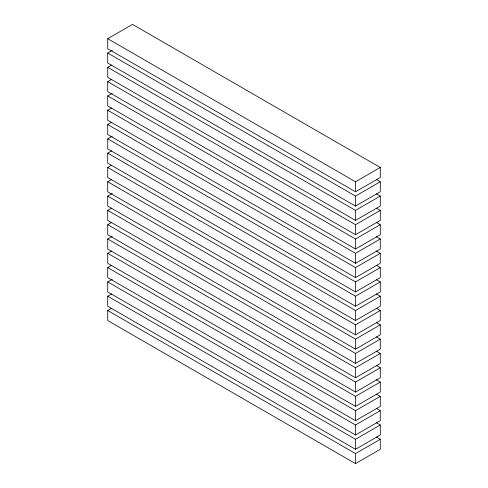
<?xml version="1.0" encoding="UTF-8"?>
<svg xmlns="http://www.w3.org/2000/svg" width="488" height="488" viewBox="0 0 488 488"><rect width="100%" height="100%" fill="white"/><g stroke="black" fill="none" stroke-linecap="round" stroke-linejoin="round"><path stroke-width="0.73" d="M107.714 38.705L132.492 24.4L380.286 167.463L380.286 177.473L355.508 191.784L107.714 48.721L107.714 38.705L355.508 181.768L380.286 167.463M376.413 179.529L380.286 181.768L380.286 191.784L355.508 206.089L107.714 63.025L107.714 53.015L112.283 50.38M376.413 193.84L380.286 196.072L380.286 206.089L355.508 220.393L107.714 77.336L107.714 67.32L111.63 65.063M376.413 208.144L380.286 210.377L380.286 220.393L355.508 234.697L107.714 91.64L107.714 81.624L111.63 79.367M376.413 222.449L380.286 224.687L380.286 234.697L355.508 249.008L107.714 105.945L107.714 95.929L112.283 93.293M376.413 236.759L380.286 238.992L380.286 249.008L355.508 263.313L107.714 120.249L107.714 110.239L111.63 107.976M376.413 251.064L380.286 253.296L380.286 263.313L355.508 277.617L107.714 134.56L107.714 124.544L111.63 122.287M376.413 265.368L380.286 267.607L380.286 277.617L355.508 291.928L107.714 148.864L107.714 138.848L112.283 136.213M376.413 279.673L380.286 281.911L380.286 291.928L355.508 306.232L107.714 163.169L107.714 153.159L111.63 150.896M376.413 293.983L380.286 296.216L380.286 306.232L355.508 320.537L107.714 177.48L107.714 167.463L111.63 165.206M376.413 308.288L380.286 310.521L380.286 320.537L355.508 334.841L107.714 191.784L107.714 181.768L111.63 179.511M376.413 322.592L380.286 324.831L380.286 334.841L355.508 349.152L107.714 206.089L107.714 196.072L112.283 193.437M376.413 336.903L380.286 339.136L380.286 349.152L355.508 363.456L107.714 220.393L107.714 210.383L111.63 208.12M376.413 351.207L380.286 353.44L380.286 363.456L355.508 377.761L107.714 234.704L107.714 224.687L111.63 222.43M376.413 365.512L380.286 367.751L380.286 377.761L355.508 392.071L107.714 249.008L107.714 238.992L112.283 236.357M376.413 379.816L380.286 382.055L380.286 392.071L355.508 406.376L107.714 263.313L107.714 253.302L111.63 251.039M376.413 394.127L380.286 396.36L380.286 406.376L355.508 420.68L107.714 277.623L107.714 267.607L111.63 265.35M376.413 408.432L380.286 410.664L380.286 420.68L355.508 434.985L107.714 291.928L107.714 281.911L112.283 279.276M376.413 422.736L380.286 424.975L380.286 434.985L355.508 449.295L107.714 306.232L107.714 296.216L111.63 293.959M376.413 437.047L380.286 439.279L380.286 449.295L355.508 463.6L107.714 320.537L107.714 310.527L111.63 308.264M107.714 53.015L355.508 196.072L380.286 181.768M107.714 67.32L355.508 210.377L380.286 196.072M107.714 81.624L355.508 224.687L380.286 210.377M107.714 95.929L355.508 238.992L380.286 224.687M107.714 110.239L355.508 253.296L380.286 238.992M107.714 124.544L355.508 267.607L380.286 253.296M107.714 138.848L355.508 281.911L380.286 267.607M107.714 153.159L355.508 296.216L380.286 281.911M107.714 167.463L355.508 310.521L380.286 296.216M107.714 181.768L355.508 324.831L380.286 310.521M107.714 196.072L355.508 339.136L380.286 324.831M107.714 210.383L355.508 353.44L380.286 339.136M107.714 224.687L355.508 367.751L380.286 353.44M107.714 238.992L355.508 382.055L380.286 367.751M107.714 253.302L355.508 396.36L380.286 382.055M107.714 267.607L355.508 410.664L380.286 396.36M107.714 281.911L355.508 424.975L380.286 410.664M107.714 296.216L355.508 439.279L380.286 424.975M107.714 310.527L355.508 453.584L380.286 439.279M355.508 181.768L355.508 191.784M355.508 196.072L355.508 206.089M355.508 210.377L355.508 220.393M355.508 224.687L355.508 234.697M355.508 238.992L355.508 249.008M355.508 253.296L355.508 263.313M355.508 267.607L355.508 277.617M355.508 281.911L355.508 291.928M355.508 296.216L355.508 306.232M355.508 310.521L355.508 320.537M355.508 324.831L355.508 334.841M355.508 339.136L355.508 349.152M355.508 353.44L355.508 363.456M355.508 367.751L355.508 377.761M355.508 382.055L355.508 392.071M355.508 396.36L355.508 406.376M355.508 410.664L355.508 420.68M355.508 424.975L355.508 434.985M355.508 439.279L355.508 449.295M355.508 453.584L355.508 463.6"/></g></svg>
